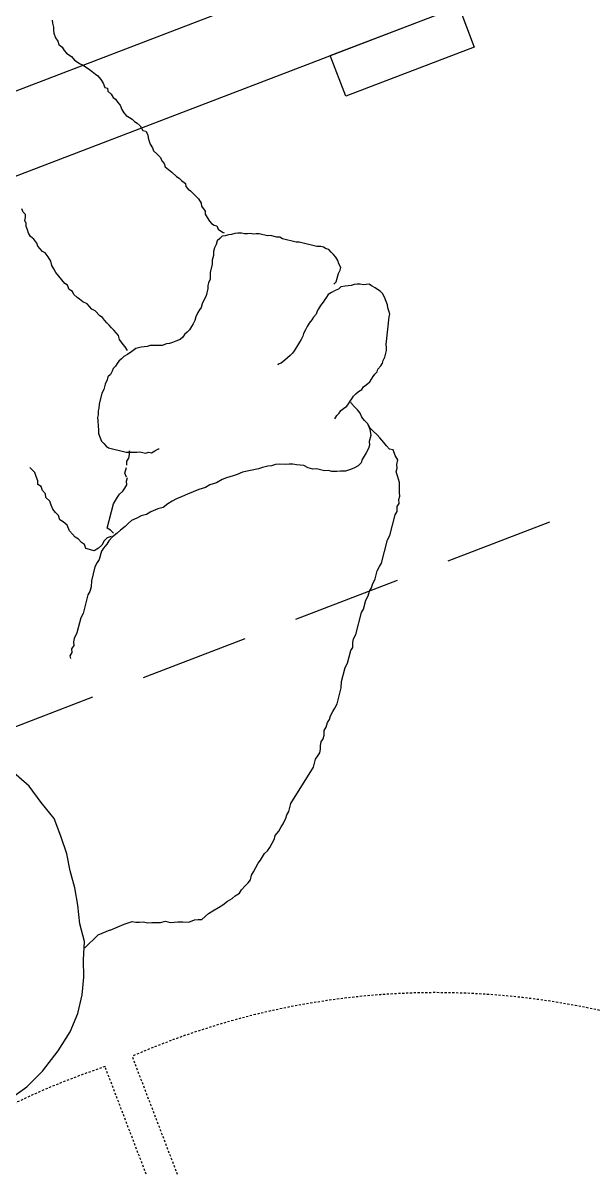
# Model space of a CAD drawing. Header units: millimetres. Extents: x 8159 to 14952, y 6817 to 11888.
# Drawn here: x 9485.6 to 9518.9, y 8529.2 to 8596.1 of the extents above; entities that cross this region are included whole.
import ezdxf

# ---------------------------------------------------------------- set-up
doc = ezdxf.new("R2010")
doc.units = ezdxf.units.MM
doc.header["$LTSCALE"] = 5
doc.linetypes.add('DASHED', pattern=[19.05, 12.7, -6.35])
doc.linetypes.add('NASCOSTA', pattern=[0.375, 0.25, -0.125])
for name, color, linetype in [('200-EquipBorder-2d', 9, 'Continuous'), ('200-EquipInternal-2d', 252, 'Continuous'), ('200-EquipSteel-3d', 9, 'Continuous'), ('600-User-2D', 7, 'Continuous')]:
    doc.layers.add(name, color=color, linetype=linetype)
doc.layers.add('200-InsPoint-3D', color=3, linetype='Continuous', plot=False)
for name, color, linetype, lineweight in [('3-YANGIN-DOLABI', 7, 'Continuous', 0), ('anted', 10, 'Continuous', 0), ('FIBROBETON', 1, 'Continuous', 18), ('YAZI', 250, 'Continuous', 30)]:
    doc.layers.add(name, color=color, linetype=linetype, lineweight=lineweight)

# ---------------------------------------------------------------- blocks, each defined once
blk = doc.blocks.new('A$C23C11219')
at = {"layer": 'FIBROBETON'}
blk.add_lwpolyline([(4170.991, 707.809), (4330.647, -537.528, 0.079118), (6057.442, 175.691), (5734.15, 708.989, 0.288304), (5090.273, 1000.528, -0.032207)], format="xyb", close=True, dxfattribs=at)
blk = doc.blocks.new('HB4P')
at = {"layer": '200-EquipInternal-2d', "linetype": 'NASCOSTA'}
for p, q in [((1214, -700), (1214, -1098)), ((1231, -700), (1231, -1098))]:
    blk.add_line(p, q, dxfattribs=at)
for centre, start, end in [((1194.14, -653.23), 186.03059, 272.55648), ((1250.86, -653.23), 267.44352, 353.96941)]:
    blk.add_arc(centre, 445.22, start, end, dxfattribs=at)
at = {"layer": '200-InsPoint-3D'}
blk.add_attdef('DISTANG', (0, 0), '', height=1, dxfattribs=at)
at = {"layer": '200-EquipSteel-3d'}
mesh = blk.add_polymesh((6, 3), dxfattribs=at)
for k, corner in enumerate([(2201, -635, 850), (2201, -635, 200), (2201, -635, 200), (0, -635, 850), (0, -635, 200), (0, -635, 200), (0, 0, 850), (0, 0, 200), (0, -635, 200), (2201, 0, 850), (2201, 0, 200), (2201, -635, 200), (2201, 0, 850), (2201, 0, 850), (2201, -635, 850), (0, 0, 850), (0, 0, 850), (0, -635, 850)]):
    mesh.set_mesh_vertex(divmod(k, 3), corner)
mesh = blk.add_polymesh((6, 3), dxfattribs=at)
for k, corner in enumerate([(2201, -700, 900), (2201, -700, 850), (2201, -700, 850), (0, -700, 900), (0, -700, 850), (0, -700, 850), (0, 0, 900), (0, 0, 850), (0, -700, 850), (2201, 0, 900), (2201, 0, 850), (2201, -700, 850), (2201, 0, 900), (2201, 0, 900), (2201, -700, 900), (0, 0, 900), (0, 0, 900), (0, -700, 900)]):
    mesh.set_mesh_vertex(divmod(k, 3), corner)
blk = doc.blocks.new('CUOCO')
at = {"layer": '600-User-2D'}
for p, q in [((-9.497, 34.107), (-10.514, 33.294)), ((-8.481, 34.676), (-9.497, 34.107)), ((-10.514, 33.294), (-11.53, 32.197)), ((-11.53, 32.197), (-12.343, 31.181)), ((-12.343, 31.181), (-12.912, 30.166)), ((-12.912, 30.166), (-13.278, 29.109)), ((-13.278, 29.109), (-13.481, 28.093)), ((-13.481, 28.093), (-13.563, 27.078)), ((-13.563, 27.078), (-13.725, 26.021)), ((-14.549, 25.729), (-13.706, 26.385)), ((-20.68, 25.447), (-20.884, 25.298)), ((-20.459, 25.44), (-20.68, 25.447)), ((-20.238, 25.433), (-20.459, 25.44)), ((-19.903, 25.533), (-20.238, 25.433)), ((-19.551, 25.478), (-19.903, 25.533)), ((-19.264, 25.447), (-19.551, 25.478)), ((-19.043, 25.44), (-19.264, 25.447)), ((-18.822, 25.433), (-19.043, 25.44)), ((-18.56, 25.336), (-18.822, 25.433)), ((-15.284, 25.513), (-16.128, 25.261)), ((-15.272, 25.515), (-14.549, 25.729)), ((-13.725, 26.021), (-13.563, 24.965)), ((-21.986, 24.735), (-22.279, 24.545)), ((-21.716, 24.86), (-21.986, 24.735)), ((-21.357, 25.025), (-21.716, 24.86)), ((-21.088, 25.15), (-21.357, 25.025)), ((-20.884, 25.298), (-21.088, 25.15)), ((-18.249, 25.371), (-18.56, 25.336)), ((-17.962, 25.34), (-18.249, 25.371)), ((-17.741, 25.333), (-17.962, 25.34)), ((-17.52, 25.326), (-17.741, 25.333)), ((-17.257, 25.229), (-17.52, 25.326)), ((-17.036, 25.223), (-17.257, 25.229)), ((-16.815, 25.216), (-17.036, 25.223)), ((-16.618, 25.143), (-16.815, 25.216)), ((-16.373, 25.202), (-16.618, 25.143)), ((-16.128, 25.261), (-16.373, 25.202)), ((-13.563, 24.965), (-13.563, 23.868)), ((-23.022, 24.148), (-23.16, 23.976)), ((-22.752, 24.273), (-23.022, 24.148)), ((-22.549, 24.421), (-22.752, 24.273)), ((-22.279, 24.545), (-22.549, 24.421)), ((-23.73, 23.44), (-23.826, 23.178)), ((-23.591, 23.613), (-23.73, 23.44)), ((-23.388, 23.762), (-23.591, 23.613)), ((-23.16, 23.976), (-23.388, 23.762)), ((-13.563, 23.868), (-13.481, 22.852)), ((-24.126, 22.767), (-24.289, 22.529)), ((-23.964, 23.005), (-24.126, 22.767)), ((-23.826, 23.178), (-23.964, 23.005)), ((-13.481, 22.852), (-13.319, 21.836)), ((-24.565, 22.184), (-24.703, 22.011)), ((-24.427, 22.356), (-24.565, 22.184)), ((-24.289, 22.529), (-24.427, 22.356)), ((-25.207, 21.451), (-25.369, 21.213)), ((-25.045, 21.69), (-25.207, 21.451)), ((-24.907, 21.862), (-25.045, 21.69)), ((-24.703, 22.011), (-24.907, 21.862)), ((-13.319, 21.836), (-13.237, 20.82)), ((-25.67, 20.802), (-25.832, 20.564)), ((-25.442, 21.016), (-25.67, 20.802)), ((-25.369, 21.213), (-25.442, 21.016)), ((-13.237, 20.82), (-12.993, 19.764)), ((-26.156, 20.088), (-26.229, 19.891)), ((-25.97, 20.391), (-26.156, 20.088)), ((-25.832, 20.564), (-25.97, 20.391)), ((-26.367, 19.718), (-26.536, 19.259)), ((-26.229, 19.891), (-26.367, 19.718)), ((-12.993, 19.764), (-12.709, 18.708)), ((-26.536, 19.259), (-28.079, 17.294)), ((-12.709, 18.708), (-12.058, 17.692)), ((-12.058, 17.692), (-11.449, 16.676)), ((-28.248, 16.835), (-28.386, 16.662)), ((-28.079, 17.294), (-28.248, 16.835)), ((-28.604, 16.072), (-28.676, 15.875)), ((-28.597, 16.293), (-28.604, 16.072)), ((-28.524, 16.49), (-28.597, 16.293)), ((-28.386, 16.662), (-28.524, 16.49)), ((-11.449, 16.676), (-10.514, 15.66)), ((-28.887, 15.506), (-28.918, 15.219)), ((-28.814, 15.702), (-28.887, 15.506)), ((-28.676, 15.875), (-28.814, 15.702)), ((-29.152, 14.784), (-29.29, 14.611)), ((-29.056, 15.046), (-29.152, 14.784)), ((-28.918, 15.219), (-29.056, 15.046)), ((-29.525, 14.176), (-29.663, 14.004)), ((-29.363, 14.414), (-29.525, 14.176)), ((-29.29, 14.611), (-29.363, 14.414)), ((-29.825, 13.765), (-30.163, 12.847)), ((-29.663, 14.004), (-29.825, 13.765)), ((-30.163, 12.847), (-30.219, 12.495)), ((-30.219, 12.495), (-30.508, 11.707)), ((-30.671, 11.469), (-30.936, 10.748)), ((-30.508, 11.707), (-30.671, 11.469)), ((-30.936, 10.748), (-31.074, 10.575)), ((-31.178, 10.091), (-31.34, 9.853)), ((-31.105, 10.288), (-31.178, 10.091)), ((-31.074, 10.575), (-31.105, 10.288)), ((-31.34, 9.853), (-31.799, 8.607)), ((-14.743, 9.181), (-14.605, 9.354)), ((-14.605, 9.354), (-14.622, 9.509)), ((-14.895, 8.567), (-14.888, 8.788)), ((-14.888, 8.788), (-14.75, 8.96)), ((-14.75, 8.96), (-14.743, 9.181)), ((-31.937, 8.434), (-32.13, 7.909)), ((-31.799, 8.607), (-31.937, 8.434)), ((-15.467, 7.213), (-15.153, 8.066)), ((-15.153, 8.066), (-14.967, 8.37)), ((-14.967, 8.37), (-14.895, 8.567)), ((-32.389, 7.409), (-32.527, 7.236)), ((-32.292, 7.671), (-32.389, 7.409)), ((-32.13, 7.909), (-32.292, 7.671)), ((-32.786, 6.735), (-32.955, 6.276)), ((-32.6, 7.039), (-32.786, 6.735)), ((-32.527, 7.236), (-32.6, 7.039)), ((-16.016, 5.925), (-15.63, 6.975)), ((-15.63, 6.975), (-15.467, 7.213)), ((-33.117, 6.038), (-33.255, 5.865)), ((-32.955, 6.276), (-33.117, 6.038)), ((-33.255, 5.865), (-33.738, 4.553)), ((-16.306, 5.138), (-16.251, 5.49)), ((-16.251, 5.49), (-16.154, 5.753)), ((-16.154, 5.753), (-16.016, 5.925)), ((-16.596, 4.351), (-16.306, 5.138)), ((-33.901, 4.315), (-34.335, 3.134)), ((-33.738, 4.553), (-33.901, 4.315)), ((-16.896, 3.94), (-16.758, 4.113)), ((-16.758, 4.113), (-16.596, 4.351)), ((-17.203, 3.308), (-17.065, 3.481)), ((-17.065, 3.481), (-16.896, 3.94)), ((-16.916, 3.277), (-16.647, 3.401)), ((-16.647, 3.401), (-16.188, 3.232)), ((-34.504, 2.675), (-34.642, 2.502)), ((-34.473, 2.961), (-34.504, 2.675)), ((-34.335, 3.134), (-34.473, 2.961)), ((-18.09, 2.517), (-17.797, 2.707)), ((-17.797, 2.707), (-17.569, 2.921)), ((-17.731, 2.683), (-17.486, 2.742)), ((-17.569, 2.921), (-17.431, 3.094)), ((-17.486, 2.742), (-17.282, 2.89)), ((-17.431, 3.094), (-17.203, 3.308)), ((-17.282, 2.89), (-17.12, 3.129)), ((-17.12, 3.129), (-16.916, 3.277)), ((-16.188, 3.232), (-16.129, 2.987)), ((-16.129, 2.987), (-15.956, 2.849)), ((-15.956, 2.849), (-15.807, 2.645)), ((-34.722, 2.084), (-34.728, 1.863)), ((-34.649, 2.281), (-34.722, 2.084)), ((-34.642, 2.502), (-34.649, 2.281)), ((-18.995, 1.882), (-18.791, 2.031)), ((-18.791, 2.031), (-18.588, 2.179)), ((-18.588, 2.179), (-18.294, 2.369)), ((-18.294, 2.369), (-18.09, 2.517)), ((-17.548, 2.169), (-18.055, 0.791)), ((-17.869, 2.511), (-17.721, 2.307)), ((-17.721, 2.307), (-17.548, 2.169)), ((-15.807, 2.645), (-15.635, 2.507)), ((-15.635, 2.507), (-15.486, 2.304)), ((-15.486, 2.304), (-15.337, 2.1)), ((-15.337, 2.1), (-15.237, 1.765)), ((-34.759, 1.577), (-34.79, 1.29)), ((-34.728, 1.863), (-34.759, 1.577)), ((-20.915, 1.323), (-20.605, 1.357)), ((-20.605, 1.357), (-20.18, 1.499)), ((-20.18, 1.499), (-19.91, 1.623)), ((-19.91, 1.623), (-19.6, 1.658)), ((-19.6, 1.658), (-19.33, 1.782)), ((-19.33, 1.782), (-18.995, 1.882)), ((-15.237, 1.765), (-15.023, 1.537)), ((-15.023, 1.537), (-14.85, 1.399)), ((-14.85, 1.399), (-14.791, 1.154)), ((-34.79, 1.29), (-34.714, 0.89)), ((-34.714, 0.89), (-34.655, 0.645)), ((-22.753, 0.583), (-22.418, 0.684)), ((-22.418, 0.684), (-22.083, 0.784)), ((-22.083, 0.784), (-21.748, 0.884)), ((-21.748, 0.884), (-21.478, 1.008)), ((-21.478, 1.008), (-21.209, 1.133)), ((-21.209, 1.133), (-20.915, 1.323)), ((-18.055, 0.791), (-18.193, 0.618)), ((-14.791, 1.154), (-14.643, 0.95)), ((-14.643, 0.95), (-14.494, 0.746)), ((-14.494, 0.746), (-14.435, 0.501)), ((-34.735, 0.227), (-34.831, -0.036)), ((-34.728, 0.448), (-34.735, 0.227)), ((-34.655, 0.645), (-34.728, 0.448)), ((-32.686, -0.08), (-32.483, 0.068)), ((-32.483, 0.068), (-32.213, 0.192)), ((-32.213, 0.192), (-31.968, 0.251)), ((-31.968, 0.251), (-31.723, 0.31)), ((-31.723, 0.31), (-31.436, 0.279)), ((-31.436, 0.279), (-31.215, 0.272)), ((-31.215, 0.272), (-30.928, 0.241)), ((-30.928, 0.241), (-30.731, 0.168)), ((-30.731, 0.168), (-30.51, 0.162)), ((-30.51, 0.162), (-30.051, -0.008)), ((-24.763, -0.017), (-24.517, 0.041)), ((-24.517, 0.041), (-24.158, 0.207)), ((-24.158, 0.207), (-23.758, 0.283)), ((-23.758, 0.283), (-23.488, 0.407)), ((-23.488, 0.407), (-23.088, 0.483)), ((-23.088, 0.483), (-22.753, 0.583)), ((-18.673, 0.125), (-18.811, -0.048)), ((-18.469, 0.273), (-18.673, 0.125)), ((-18.331, 0.446), (-18.469, 0.273)), ((-18.193, 0.618), (-18.331, 0.446)), ((-14.435, 0.501), (-14.376, 0.256)), ((-14.376, 0.256), (-14.162, 0.028)), ((-14.162, 0.028), (-14.169, -0.193)), ((-34.831, -0.036), (-34.707, -0.305)), ((-34.707, -0.305), (-34.607, -0.64)), ((-34.607, -0.64), (-34.41, -0.712)), ((-33.197, -0.861), (-33.035, -0.622)), ((-33.035, -0.622), (-32.897, -0.45)), ((-32.897, -0.45), (-32.759, -0.277)), ((-32.759, -0.277), (-32.686, -0.08)), ((-30.051, -0.008), (-29.83, -0.015)), ((-29.83, -0.015), (-29.567, -0.111)), ((-29.567, -0.111), (-29.329, -0.273)), ((-29.329, -0.273), (-28.911, -0.353)), ((-28.911, -0.353), (-28.714, -0.425)), ((-28.714, -0.425), (-28.493, -0.432)), ((-28.493, -0.432), (-28.272, -0.439)), ((-28.272, -0.439), (-27.919, -0.494)), ((-27.919, -0.494), (-27.698, -0.501)), ((-27.698, -0.501), (-27.453, -0.442)), ((-27.453, -0.442), (-27.232, -0.449)), ((-27.232, -0.449), (-26.921, -0.415)), ((-26.921, -0.415), (-26.676, -0.356)), ((-26.676, -0.356), (-25.744, -0.252)), ((-25.744, -0.252), (-25.409, -0.152)), ((-25.409, -0.152), (-25.163, -0.093)), ((-25.163, -0.093), (-24.763, -0.017)), ((-18.956, -0.442), (-19.029, -0.638)), ((-18.963, -0.663), (-18.904, -0.908)), ((-18.949, -0.221), (-18.956, -0.442)), ((-18.811, -0.048), (-18.949, -0.221)), ((-14.169, -0.193), (-14.02, -0.396)), ((-14.02, -0.396), (-13.961, -0.641)), ((-13.961, -0.641), (-13.789, -0.78)), ((-34.41, -0.712), (-34.261, -0.916)), ((-34.261, -0.916), (-34.112, -1.12)), ((-34.112, -1.12), (-33.922, -1.413)), ((-33.397, -1.607), (-33.276, -1.279)), ((-33.276, -1.279), (-33.27, -1.058)), ((-33.27, -1.058), (-33.197, -0.861)), ((-18.904, -0.908), (-19.025, -1.236)), ((-13.789, -0.78), (-13.796, -1.001)), ((-13.796, -1.001), (-13.737, -1.246)), ((-13.737, -1.246), (-13.678, -1.491)), ((-33.922, -1.413), (-33.774, -1.617)), ((-33.774, -1.617), (-33.559, -1.845)), ((-33.559, -1.845), (-33.411, -2.048)), ((-33.387, -1.983), (-33.397, -1.607)), ((-33.286, -2.318), (-33.387, -1.983)), ((-20.568, -1.931), (-20.782, -2.03)), ((-20.411, -1.989), (-20.568, -1.931)), ((-20.217, -1.942), (-20.411, -1.989)), ((-19.904, -2.057), (-20.217, -1.942)), ((-19.291, -1.957), (-19.297, -2.178)), ((-19.218, -1.761), (-19.291, -1.957)), ((-19.08, -1.588), (-19.218, -1.761)), ((-19.073, -1.367), (-19.08, -1.588)), ((-13.678, -1.491), (-13.529, -1.694)), ((-13.529, -1.694), (-13.422, -1.808)), ((-33.411, -2.048), (-33.286, -2.318)), ((-33.286, -2.318), (-33.138, -2.521)), ((-33.138, -2.521), (-33.286, -2.318)), ((-33.138, -2.521), (-32.989, -2.725)), ((-20.995, -2.129), (-21.048, -2.11)), ((-20.782, -2.03), (-20.995, -2.129)), ((-19.728, -2.063), (-19.904, -2.057)), ((-19.501, -2.087), (-19.728, -2.063)), ((-19.273, -2.112), (-19.501, -2.087)), ((-19.297, -2.178), (-19.273, -2.113)), ((-19.097, -2.118), (-19.273, -2.112)), ((-18.107, -2.482), (-19.097, -2.118)), ((-17.97, -2.592), (-18.107, -2.482)), ((-17.852, -2.754), (-17.97, -2.592)), ((-32.989, -2.725), (-32.93, -2.97)), ((-32.93, -2.97), (-32.782, -3.174)), ((-32.782, -3.174), (-32.633, -3.378)), ((-31.818, -3.232), (-31.98, -3.35)), ((-31.708, -3.095), (-31.818, -3.232)), ((-31.546, -2.977), (-31.708, -3.095)), ((-31.417, -2.788), (-31.546, -2.977)), ((-17.734, -2.915), (-17.852, -2.754)), ((-17.687, -3.11), (-17.734, -2.915)), ((-17.608, -3.376), (-17.687, -3.11)), ((-32.632, -3.997), (-32.794, -4.115)), ((-32.633, -3.378), (-32.484, -3.581)), ((-32.522, -3.86), (-32.632, -3.997)), ((-32.413, -3.723), (-32.522, -3.86)), ((-32.484, -3.581), (-32.443, -3.671)), ((-32.303, -3.586), (-32.413, -3.723)), ((-32.193, -3.448), (-32.303, -3.586)), ((-31.98, -3.35), (-32.193, -3.448)), ((-17.648, -4.13), (-17.638, -3.779)), ((-17.638, -3.779), (-17.632, -3.603)), ((-17.632, -3.603), (-17.608, -3.376)), ((-33.441, -4.586), (-33.674, -4.737)), ((-33.279, -4.468), (-33.441, -4.586)), ((-33.169, -4.331), (-33.279, -4.468)), ((-32.956, -4.233), (-33.169, -4.331)), ((-32.794, -4.115), (-32.956, -4.233)), ((-17.736, -4.689), (-17.711, -4.462)), ((-17.711, -4.462), (-17.654, -4.305)), ((-17.654, -4.305), (-17.648, -4.13)), ((-34.165, -5.266), (-34.222, -5.423)), ((-34.003, -5.148), (-34.165, -5.266)), ((-33.893, -5.011), (-34.003, -5.148)), ((-33.784, -4.874), (-33.893, -5.011)), ((-33.674, -4.737), (-33.784, -4.874)), ((-18.048, -5.698), (-17.818, -5.073)), ((-17.818, -5.073), (-17.793, -4.845)), ((-17.793, -4.845), (-17.736, -4.689)), ((-34.57, -5.886), (-34.699, -6.075)), ((-34.513, -5.73), (-34.57, -5.886)), ((-34.403, -5.593), (-34.513, -5.73)), ((-34.222, -5.423), (-34.403, -5.593)), ((-18.292, -6.2), (-18.177, -5.887)), ((-18.177, -5.887), (-18.048, -5.698)), ((-34.839, -6.615), (-34.844, -6.791)), ((-34.833, -6.44), (-34.839, -6.615)), ((-34.699, -6.075), (-34.833, -6.44)), ((-29.202, -6.738), (-29.041, -6.62)), ((-29.041, -6.62), (-28.879, -6.502)), ((-28.879, -6.502), (-28.646, -6.352)), ((-28.646, -6.352), (-28.451, -6.305)), ((-28.451, -6.305), (-28.432, -6.253)), ((-18.659, -6.715), (-18.498, -6.597)), ((-18.498, -6.597), (-18.44, -6.441)), ((-18.44, -6.441), (-18.292, -6.2)), ((-34.844, -6.791), (-35.192, -8.378)), ((-29.822, -7.457), (-29.693, -7.267)), ((-29.693, -7.267), (-29.474, -6.993)), ((-29.474, -6.993), (-29.364, -6.856)), ((-29.364, -6.856), (-29.202, -6.738)), ((-19.227, -7.453), (-19.117, -7.316)), ((-19.117, -7.316), (-19.008, -7.179)), ((-19.008, -7.179), (-18.846, -7.061)), ((-18.846, -7.061), (-18.788, -6.904)), ((-18.788, -6.904), (-18.659, -6.715)), ((-30.247, -8.128), (-30.118, -7.939)), ((-30.118, -7.939), (-30.06, -7.783)), ((-30.06, -7.783), (-29.932, -7.594)), ((-29.932, -7.594), (-29.822, -7.457)), ((-20.283, -8.07), (-20.049, -7.919)), ((-20.049, -7.919), (-19.764, -7.787)), ((-19.789, -8.015), (-19.69, -8.229)), ((-19.764, -7.787), (-19.55, -7.689)), ((-19.55, -7.689), (-19.389, -7.571)), ((-19.389, -7.571), (-19.227, -7.453)), ((-35.192, -8.378), (-35.249, -8.534)), ((-35.249, -8.534), (-35.203, -8.729)), ((-30.795, -8.814), (-30.685, -8.677)), ((-30.685, -8.677), (-30.504, -8.507)), ((-30.504, -8.507), (-30.376, -8.317)), ((-30.376, -8.317), (-30.247, -8.128)), ((-23.36, -8.712), (-23.198, -8.594)), ((-23.198, -8.594), (-23.088, -8.457)), ((-23.088, -8.457), (-22.926, -8.339)), ((-22.926, -8.339), (-22.66, -8.259)), ((-22.66, -8.259), (-22.466, -8.213)), ((-22.466, -8.213), (-22.271, -8.166)), ((-22.271, -8.166), (-22.095, -8.171)), ((-22.095, -8.171), (-21.829, -8.092)), ((-21.829, -8.092), (-21.602, -8.117)), ((-21.602, -8.117), (-21.374, -8.141)), ((-21.374, -8.141), (-21.146, -8.166)), ((-21.146, -8.166), (-20.952, -8.119)), ((-20.952, -8.119), (-20.776, -8.125)), ((-20.776, -8.125), (-20.601, -8.13)), ((-20.601, -8.13), (-20.283, -8.07)), ((-19.69, -8.229), (-19.572, -8.39)), ((-19.572, -8.39), (-19.388, -8.695)), ((-35.203, -8.729), (-35.156, -8.924)), ((-35.156, -8.924), (-35.161, -9.099)), ((-35.161, -9.099), (-35.115, -9.294)), ((-35.115, -9.294), (-35.035, -9.56)), ((-31.272, -9.466), (-31.143, -9.277)), ((-31.143, -9.277), (-31.034, -9.14)), ((-31.034, -9.14), (-30.976, -8.984)), ((-30.976, -8.984), (-30.795, -8.814)), ((-23.965, -9.553), (-23.889, -9.345)), ((-23.889, -9.345), (-23.76, -9.156)), ((-23.76, -9.156), (-23.65, -9.019)), ((-23.65, -9.019), (-23.521, -8.83)), ((-23.521, -8.83), (-23.36, -8.712)), ((-19.388, -8.695), (-19.361, -8.942)), ((-19.361, -8.942), (-19.125, -9.265)), ((-19.125, -9.265), (-19.007, -9.427)), ((-35.035, -9.56), (-34.936, -9.774)), ((-34.936, -9.774), (-34.818, -9.935)), ((-34.818, -9.935), (-34.681, -10.045)), ((-31.782, -10.048), (-31.672, -9.91)), ((-31.672, -9.91), (-31.563, -9.773)), ((-31.563, -9.773), (-31.453, -9.636)), ((-31.453, -9.636), (-31.272, -9.466)), ((-24.333, -10.069), (-24.223, -9.932)), ((-24.223, -9.932), (-24.113, -9.795)), ((-24.113, -9.795), (-23.965, -9.553)), ((-19.007, -9.427), (-18.889, -9.589)), ((-18.889, -9.589), (-18.771, -9.75)), ((-18.771, -9.75), (-18.653, -9.912)), ((-18.653, -9.912), (-18.535, -10.074)), ((-34.681, -10.045), (-34.544, -10.155)), ((-34.544, -10.155), (-34.354, -10.284)), ((-34.354, -10.284), (-34.217, -10.393)), ((-34.217, -10.393), (-34.042, -10.399)), ((-34.042, -10.399), (-33.866, -10.404)), ((-33.866, -10.404), (-33.71, -10.462)), ((-33.71, -10.462), (-33.534, -10.467)), ((-33.534, -10.467), (-33.359, -10.473)), ((-33.359, -10.473), (-33.164, -10.426)), ((-33.164, -10.426), (-32.989, -10.432)), ((-32.989, -10.432), (-32.813, -10.437)), ((-32.813, -10.437), (-32.566, -10.41)), ((-32.566, -10.41), (-32.404, -10.292)), ((-32.404, -10.292), (-32.21, -10.245)), ((-32.168, -10.615), (-32.33, -10.733)), ((-32.21, -10.245), (-31.996, -10.146)), ((-31.996, -10.146), (-31.782, -10.048)), ((-24.686, -10.708), (-24.538, -10.466)), ((-24.538, -10.466), (-24.409, -10.277)), ((-24.409, -10.277), (-24.333, -10.069)), ((-18.535, -10.074), (-18.397, -10.183)), ((-18.397, -10.183), (-18.161, -10.507)), ((-18.161, -10.507), (-17.972, -10.636)), ((-17.972, -10.636), (-17.854, -10.798)), ((-32.503, -11.202), (-32.632, -11.391)), ((-32.33, -10.733), (-32.503, -11.202)), ((-24.903, -11.456), (-24.845, -11.3)), ((-24.845, -11.3), (-24.84, -11.124)), ((-24.84, -11.124), (-24.686, -10.708)), ((-17.854, -10.798), (-17.736, -10.959)), ((-17.736, -10.959), (-17.495, -11.107)), ((-17.495, -11.107), (-17.324, -11.288)), ((-17.324, -11.288), (-17.187, -11.398)), ((-32.632, -11.391), (-32.689, -11.547)), ((-32.689, -11.547), (-32.59, -11.761)), ((-32.59, -11.761), (-32.544, -11.956)), ((-32.544, -11.956), (-32.445, -12.17)), ((-25.061, -12.048), (-25.056, -11.873)), ((-25.056, -11.873), (-25.031, -11.645)), ((-25.031, -11.645), (-24.903, -11.456)), ((-17.187, -11.398), (-17.017, -11.579)), ((-17.017, -11.579), (-16.97, -11.773)), ((-16.97, -11.773), (-16.781, -11.902)), ((-16.781, -11.902), (-16.702, -12.168)), ((-32.445, -12.17), (-32.327, -12.331)), ((-32.327, -12.331), (-32.209, -12.493)), ((-32.209, -12.493), (-32.091, -12.655)), ((-32.091, -12.655), (-31.934, -12.712)), ((-25.259, -12.745), (-25.234, -12.517)), ((-25.234, -12.517), (-25.061, -12.048)), ((-16.702, -12.168), (-16.564, -12.278)), ((-16.564, -12.278), (-16.262, -12.744)), ((-31.934, -12.712), (-31.797, -12.822)), ((-31.797, -12.822), (-31.641, -12.88)), ((-31.641, -12.88), (-31.413, -12.904)), ((-31.413, -12.904), (-30.423, -13.269)), ((-30.423, -13.269), (-30.247, -13.274)), ((-30.247, -13.274), (-29.466, -13.562)), ((-25.456, -13.441), (-25.379, -13.233)), ((-25.379, -13.233), (-25.354, -13.005)), ((-25.354, -13.005), (-25.259, -12.745)), ((-16.262, -12.744), (-16.111, -12.977)), ((-16.111, -12.977), (-16.013, -13.191)), ((-16.013, -13.191), (-15.914, -13.405)), ((-29.466, -13.562), (-29.328, -13.672)), ((-29.328, -13.672), (-29.153, -13.677)), ((-29.153, -13.677), (-28.788, -13.812)), ((-28.788, -13.812), (-28.612, -13.817)), ((-28.612, -13.817), (-28.143, -13.99)), ((-28.143, -13.99), (-27.968, -13.995)), ((-27.968, -13.995), (-27.792, -14.001)), ((-27.792, -14.001), (-27.636, -14.058)), ((-25.985, -14.075), (-25.823, -13.957)), ((-25.823, -13.957), (-25.661, -13.839)), ((-25.661, -13.839), (-25.585, -13.63)), ((-25.585, -13.63), (-25.456, -13.441)), ((-15.914, -13.405), (-15.886, -13.651)), ((-15.886, -13.651), (-15.755, -13.936)), ((-15.755, -13.936), (-15.604, -14.17)), ((-27.636, -14.058), (-27.46, -14.064)), ((-27.46, -14.064), (-27.285, -14.069)), ((-27.285, -14.069), (-27.129, -14.127)), ((-27.129, -14.127), (-26.901, -14.151)), ((-26.901, -14.151), (-26.725, -14.157)), ((-26.725, -14.157), (-26.531, -14.11)), ((-26.531, -14.11), (-26.355, -14.116)), ((-26.355, -14.116), (-26.16, -14.069)), ((-26.16, -14.069), (-25.985, -14.075)), ((-26.062, -14.283), (-26.114, -14.264)), ((-25.924, -14.393), (-26.062, -14.283)), ((-25.787, -14.502), (-25.924, -14.393)), ((-25.74, -14.697), (-25.787, -14.502)), ((-25.584, -14.754), (-25.74, -14.697)), ((-15.604, -14.17), (-15.466, -14.279)), ((-15.466, -14.279), (-15.348, -14.441)), ((-15.348, -14.441), (-15.23, -14.603)), ((-15.23, -14.603), (-15.184, -14.797)), ((-25.447, -14.864), (-25.584, -14.754)), ((-25.329, -15.026), (-25.447, -14.864)), ((-25.23, -15.24), (-25.329, -15.026)), ((-25.131, -15.453), (-25.23, -15.24)), ((-15.184, -14.797), (-15.033, -15.03)), ((-15.033, -15.03), (-14.863, -15.211)), ((-14.863, -15.211), (-14.764, -15.425)), ((-25.137, -15.629), (-25.131, -15.453)), ((-24.953, -15.933), (-25.137, -15.629)), ((-24.958, -16.109), (-24.953, -15.933)), ((-14.764, -15.425), (-14.717, -15.62)), ((-14.717, -15.62), (-14.67, -15.814)), ((-14.67, -15.814), (-14.676, -15.99)), ((-14.676, -15.99), (-14.629, -16.185)), ((-24.826, -16.394), (-24.958, -16.109)), ((-24.42, -16.898), (-24.826, -16.394)), ((-14.687, -16.341), (-14.692, -16.516)), ((-14.692, -16.516), (-14.574, -16.678)), ((-14.629, -16.185), (-14.687, -16.341)), ((-14.574, -16.678), (-14.527, -16.873)), ((-24.283, -17.008), (-24.42, -16.898)), ((-24.165, -17.17), (-24.283, -17.008)), ((-24.17, -17.345), (-24.165, -17.17)), ((-23.948, -17.545), (-24.17, -17.345)), ((-23.83, -17.707), (-23.948, -17.545)), ((-23.693, -17.817), (-23.83, -17.707)), ((-23.438, -18.088), (-23.693, -17.817)), ((-23.268, -18.269), (-23.438, -18.088)), ((-23.098, -18.45), (-23.268, -18.269)), ((-23.051, -18.645), (-23.098, -18.45)), ((-22.933, -18.806), (-23.051, -18.645)), ((-22.886, -19.001), (-22.933, -18.806)), ((-22.683, -19.253), (-22.886, -19.001)), ((-22.513, -19.434), (-22.683, -19.253)), ((-22.466, -19.629), (-22.513, -19.434)), ((-22.367, -19.843), (-22.466, -19.629)), ((-22.321, -20.037), (-22.367, -19.843)), ((-22.274, -20.232), (-22.321, -20.037)), ((-22.279, -20.407), (-22.274, -20.232)), ((-22.181, -20.621), (-22.279, -20.407)), ((-22.024, -20.679), (-22.181, -20.621)), ((-21.892, -20.964), (-22.024, -20.679)), ((-21.722, -21.145), (-21.892, -20.964)), ((-21.585, -21.254), (-21.722, -21.145)), ((-21.467, -21.416), (-21.585, -21.254)), ((-21.33, -21.526), (-21.467, -21.416)), ((-21.141, -21.655), (-21.33, -21.526)), ((-21.023, -21.816), (-21.141, -21.655)), ((-20.924, -22.03), (-21.023, -21.816)), ((-20.844, -22.296), (-20.924, -22.03)), ((-20.726, -22.458), (-20.844, -22.296)), ((-20.627, -22.672), (-20.726, -22.458)), ((-20.49, -22.781), (-20.627, -22.672)), ((-20.391, -22.995), (-20.49, -22.781)), ((-20.221, -23.176), (-20.391, -22.995)), ((-20.227, -23.352), (-20.221, -23.176)), ((-20.07, -23.409), (-20.227, -23.352)), ((-19.991, -23.675), (-20.07, -23.409)), ((-19.892, -23.889), (-19.991, -23.675)), ((-19.741, -24.122), (-19.892, -23.889)), ((-19.604, -24.232), (-19.741, -24.122)), ((-19.434, -24.413), (-19.604, -24.232)), ((-19.211, -24.613), (-19.434, -24.413)), ((-19.074, -24.722), (-19.211, -24.613)), ((-18.937, -24.832), (-19.074, -24.722)), ((-18.748, -24.961), (-18.937, -24.832)), ((-18.61, -25.071), (-18.748, -24.961)), ((-18.473, -25.18), (-18.61, -25.071)), ((-18.322, -25.413), (-18.473, -25.18)), ((-18.185, -25.523), (-18.322, -25.413)), ((-18.048, -25.633), (-18.185, -25.523)), ((-17.93, -25.794), (-18.048, -25.633)), ((-17.831, -26.008), (-17.93, -25.794)), ((-17.661, -26.189), (-17.831, -26.008)), ((-17.614, -26.384), (-17.661, -26.189)), ((-17.515, -26.598), (-17.614, -26.384)), ((-17.436, -26.864), (-17.515, -26.598)), ((-17.447, -27.214), (-17.441, -27.039)), ((-17.419, -27.461), (-17.447, -27.214)), ((-17.441, -27.039), (-17.436, -26.864)), ((-17.424, -27.637), (-17.419, -27.461))]:
    blk.add_line(p, q, dxfattribs=at)

msp = doc.modelspace()

# ---------------------------------------------------------------- linework, layer by layer
at = {"layer": '200-EquipBorder-2d', "linetype": 'DASHED', "ltscale": 0.1, "elevation": 130.203}
msp.add_lwpolyline([(9257.392, 8596.257), (10060.516, 8903.814), (10103.431, 8791.75), (9300.307, 8484.193)], close=True, dxfattribs=at)
at = {"layer": '200-EquipBorder-2d', "elevation": 130.203}
for points in [[(9322.272, 8621.103), (9490.367, 8685.475), (9522.554, 8601.427), (9354.458, 8537.055)], [(9329.458, 8616.456), (9487.679, 8677.047), (9515.737, 8603.778), (9357.516, 8543.188)], [(9503.557, 8594.152), (9511.05, 8597.022), (9511.96, 8594.646), (9504.466, 8591.777)]]:
    msp.add_lwpolyline(points, close=True, dxfattribs=at)
at = {"layer": 'anted', "ltscale": 3, "extrusion": (0, 0.010673, 0.999943), "elevation": 217.921}
msp.add_lwpolyline([(11856.76, 9414.676), (11856.76, 7096.248), (8385.9, 7096.248), (8385.9, 9414.676)], close=True, dxfattribs=at)
msp.add_lwpolyline([(11856.76, 9414.676), (11856.76, 7096.248), (8385.9, 7096.248), (8385.9, 9414.676)], close=True, dxfattribs=at)
msp.add_lwpolyline([(11856.76, 9414.676), (11856.76, 7096.248), (8385.9, 7096.248), (8385.9, 9414.676)], close=True, dxfattribs=at)
msp.add_lwpolyline([(11856.76, 9414.676), (11856.76, 7096.248), (8385.9, 7096.248), (8385.9, 9414.676)], close=True, dxfattribs=at)
at = {"layer": 'YAZI', "linetype": 'Continuous', "ltscale": 10, "extrusion": (0, 0.010673, 0.999943), "elevation": 240.507}
for points in [[(8159.11, 9661.148), (12372.465, 9661.148), (12372.465, 6815.051), (8159.11, 6815.051)], [(8159.11, 9661.148), (12372.465, 9661.148), (12372.465, 6815.051), (8159.11, 6815.051)], [(8159.11, 9661.148), (12372.465, 9661.148), (12372.465, 6815.051), (8159.11, 6815.051)], [(8159.11, 9661.148), (12372.465, 9661.148), (12372.465, 6815.051), (8159.11, 6815.051)], [(8199.97, 9620.288), (12331.605, 9620.288), (12331.605, 6855.911), (8199.97, 6855.911)], [(8254.373, 9565.885), (12277.202, 9565.885), (12277.202, 6910.314), (8254.373, 6910.314)]]:
    msp.add_lwpolyline(points, close=True, dxfattribs=at)

# ---------------------------------------------------------------- block references
at = {"xscale": 0.1000000000005379, "yscale": 0.1000000000003638, "zscale": 0.09999999999999432, "rotation": 200.966525905568}
msp.add_blockref('HB4P', (9644.65, 8476.682, 129.475), dxfattribs=at)
at = {"layer": '3-YANGIN-DOLABI', "extrusion": (0, 0.010673, 0.999943), "rotation": 183.318814803488}
msp.add_blockref('A$C23C11219', (14647.132, 8757.754, 217.921), dxfattribs=at)
at = {"layer": '600-User-2D', "rotation": 185.946204651313}
msp.add_blockref('CUOCO', (9472.864, 8566.924, 130.203), dxfattribs=at)

doc.saveas('drawing.dxf')
